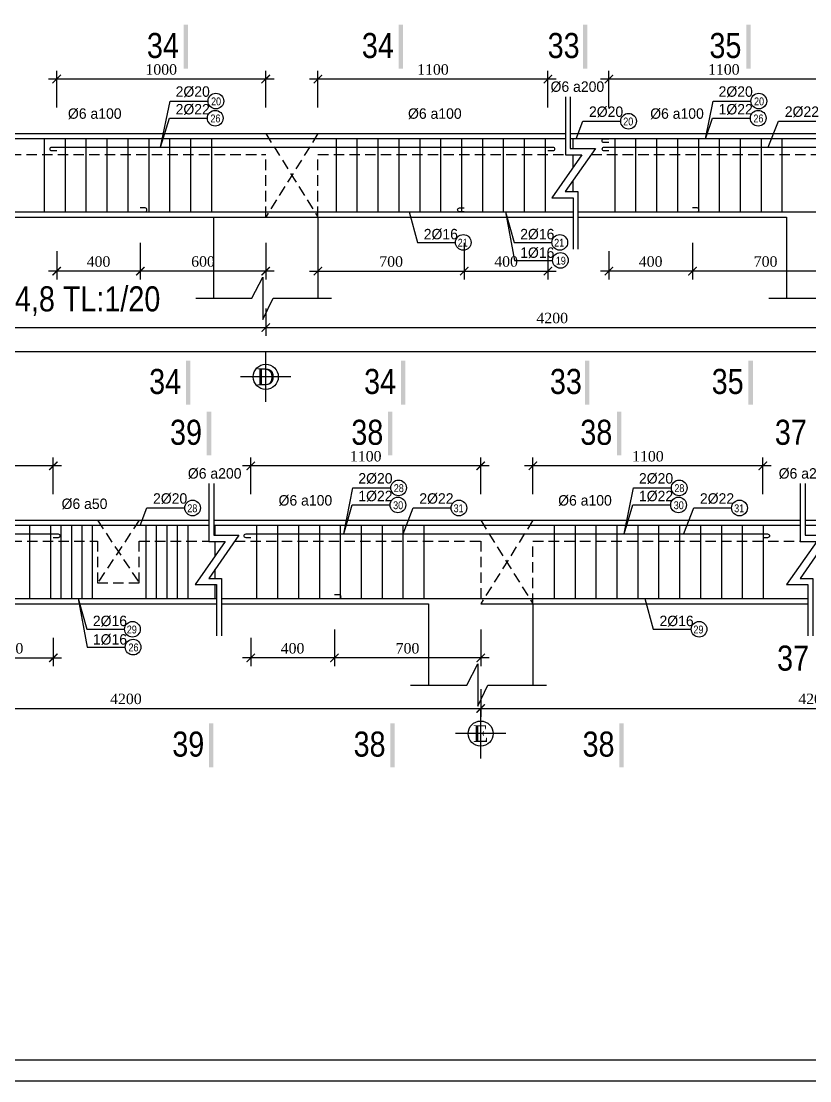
# Model space of a CAD drawing. Extents: x 394 to 4263, y -2056 to 752.
# Drawn here: x 3869.5 to 4058.2, y 157.9 to 411.5 of the extents above; entities that cross this region are included whole.
import ezdxf
from ezdxf.enums import TextEntityAlignment as Align

# ---------------------------------------------------------------- set-up
doc = ezdxf.new("R2010")
doc.units = 0
doc.header["$MEASUREMENT"] = 0
doc.linetypes.add('CENTER2', pattern=[1.125, 0.75, -0.125, 0.125, -0.125])
doc.linetypes.add('HIDDEN', pattern=[0.375, 0.25, -0.125])
doc.layers.get('0').update_dxf_attribs({"linetype": 'CONTINUOUS'})
doc.layers.get('DEFPOINTS').update_dxf_attribs({"linetype": 'CONTINUOUS'})
for name, color, linetype in [('DAI', 3, 'CONTINUOUS'), ('DIM', 1, 'CONTINUOUS'), ('DUT', 7, 'CENTER2'), ('MOTAAR', 1, 'CONTINUOUS'), ('TEXT', 7, 'CONTINUOUS'), ('THEP', 6, 'CONTINUOUS'), ('TU1', 9, 'CONTINUOUS'), ('TUONG', 7, 'CONTINUOUS')]:
    doc.layers.add(name, color=color, linetype=linetype)
doc.styles.add('DIM-NEW', font='')
doc.styles.add('style1', font='')
doc.styles.add('T2', font='')
doc.styles.get('DIM-NEW').set_extended_font_data('VNI-Helve-Condense')
doc.styles.get('style1').set_extended_font_data('VNI-Goudy')
doc.styles.get('T2').set_extended_font_data('VNI-Times')
doc.dimstyles.new('TL20', dxfattribs={"dimtxt": 2.5, "dimasz": 2, "dimexe": 2, "dimexo": 2, "dimgap": 1, "dimtad": 1, "dimdec": 0, "dimlfac": 20, "dimzin": 0, "dimdsep": 46, "dimtxsty": 'T2', "dimblk": 'ARCHTICK', "dimcen": 2.5, "dimdle": 2, "dimclrd": 1, "dimclre": 1, "dimclrt": 2, "dimadec": 0, "dimazin": 0, "dimtfac": 1, "dimtdec": 0, "dimtix": 1, "dimtofl": 0, "dimtmove": 0, "dimatfit": 0, "dimldrblk": 'ARCHTICK', "dimfxl": 1, "dimtolj": 1, "dimtzin": 0, "dimlwd": -1, "dimlwe": -1, "dimarcsym": 0})

# ---------------------------------------------------------------- blocks, each defined once
blk = doc.blocks.new('_ARCHTICK')
at = {"color": 0, "linetype": 'ByBlock', "const_width": 0.15}
blk.add_lwpolyline([(-0.5, -0.5), (0.5, 0.5)], dxfattribs=at)
blk = doc.blocks.new('*D108')
at = {"layer": 'DEFPOINTS', "color": 0, "transparency": 16777216}
for p in [(3466.01, 342.09), (4217.7, 342.09), (3466.01, 332.39)]:
    blk.add_point(p, dxfattribs=at)
at = {"layer": 'TUONG', "color": 1, "transparency": 16777216}
for p, q in [((3466.01, 340.09), (3466.01, 330.39)), ((4217.7, 340.09), (4217.7, 330.39)), ((4219.7, 332.39), (3464.01, 332.39))]:
    blk.add_line(p, q, dxfattribs=at)
at = {"layer": 'TUONG', "color": 1, "transparency": 16777216, "xscale": 2, "yscale": 2, "zscale": 2, "rotation": 180}
blk.add_blockref('_ARCHTICK', (3466.01, 332.39), dxfattribs=at)
at = {"layer": 'TUONG', "color": 1, "transparency": 16777216, "xscale": 2, "yscale": 2, "zscale": 2}
blk.add_blockref('_ARCHTICK', (4217.7, 332.39), dxfattribs=at)
at = {"layer": 'TUONG', "color": 2, "transparency": 16777216, "insert": (3841.85, 334.67), "char_height": 2.5, "attachment_point": 5, "style": 'T2'}
blk.add_mtext('\\A1;20800', dxfattribs=at)
blk = doc.blocks.new('*D105')
at = {"layer": 'DEFPOINTS', "color": 0, "transparency": 16777216}
for p in [(3758.51, 344.77), (3928.04, 344.77), (3928.04, 338.16)]:
    blk.add_point(p, dxfattribs=at)
at = {"layer": 'TUONG', "color": 1, "transparency": 16777216}
for p, q in [((3758.51, 342.77), (3758.51, 336.16)), ((3928.04, 342.77), (3928.04, 336.16)), ((3756.51, 338.16), (3930.04, 338.16))]:
    blk.add_line(p, q, dxfattribs=at)
at = {"layer": 'TUONG', "color": 1, "transparency": 16777216, "xscale": 2, "yscale": 2, "zscale": 2, "rotation": 180}
blk.add_blockref('_ARCHTICK', (3758.51, 338.16), dxfattribs=at)
at = {"layer": 'TUONG', "color": 1, "transparency": 16777216, "xscale": 2, "yscale": 2, "zscale": 2}
blk.add_blockref('_ARCHTICK', (3928.04, 338.16), dxfattribs=at)
at = {"layer": 'TUONG', "color": 2, "transparency": 16777216, "insert": (3843.28, 340.44), "char_height": 2.5, "attachment_point": 5, "style": 'T2'}
blk.add_mtext('\\A1;4000', dxfattribs=at)
blk = doc.blocks.new('*D104')
at = {"layer": 'DEFPOINTS', "color": 0, "transparency": 16777216}
for p in [(3928.04, 344.77), (4065.12, 344.77), (4065.12, 338.16)]:
    blk.add_point(p, dxfattribs=at)
at = {"layer": 'TUONG', "color": 1, "transparency": 16777216}
for p, q in [((3928.04, 342.77), (3928.04, 336.16)), ((4065.12, 342.77), (4065.12, 336.16)), ((3926.04, 338.16), (4067.12, 338.16))]:
    blk.add_line(p, q, dxfattribs=at)
at = {"layer": 'TUONG', "color": 1, "transparency": 16777216, "xscale": 2, "yscale": 2, "zscale": 2, "rotation": 180}
blk.add_blockref('_ARCHTICK', (3928.04, 338.16), dxfattribs=at)
at = {"layer": 'TUONG', "color": 1, "transparency": 16777216, "xscale": 2, "yscale": 2, "zscale": 2}
blk.add_blockref('_ARCHTICK', (4065.12, 338.16), dxfattribs=at)
at = {"layer": 'TUONG', "color": 2, "transparency": 16777216, "insert": (3996.58, 340.44), "char_height": 2.5, "attachment_point": 5, "style": 'T2'}
blk.add_mtext('\\A1;4200', dxfattribs=at)
blk = doc.blocks.new('truc2')
at = {"layer": 'MOTAAR'}
for p, q in [((0, -15), (0, 0)), ((7.5, -7.5), (-7.5, -7.5))]:
    blk.add_line(p, q, dxfattribs=at)
blk.add_lwpolyline([(0, -3.5), (0, -1.84)], dxfattribs=at)
blk.add_circle((0, -7.5), 3.75, dxfattribs=at)
at = {"layer": 'TEXT', "style": 'T2'}
blk.add_attdef('1', text='', height=5, dxfattribs=at).set_placement((0, -7.5), align=Align.MIDDLE_CENTER)
blk = doc.blocks.new('*D97')
at = {"layer": 'DEFPOINTS', "color": 0, "transparency": 16777216}
for p in [(3940.54, 397.66), (3940.54, 388.85), (3995.54, 388.85)]:
    blk.add_point(p, dxfattribs=at)
at = {"layer": 'TUONG', "color": 1, "transparency": 16777216}
for p, q in [((3940.54, 390.85), (3940.54, 399.66)), ((3995.54, 390.85), (3995.54, 399.66)), ((3997.54, 397.66), (3938.54, 397.66))]:
    blk.add_line(p, q, dxfattribs=at)
at = {"layer": 'TUONG', "color": 1, "transparency": 16777216, "xscale": 2, "yscale": 2, "zscale": 2, "rotation": 180}
blk.add_blockref('_ARCHTICK', (3940.54, 397.66), dxfattribs=at)
at = {"layer": 'TUONG', "color": 1, "transparency": 16777216, "xscale": 2, "yscale": 2, "zscale": 2}
blk.add_blockref('_ARCHTICK', (3995.54, 397.66), dxfattribs=at)
at = {"layer": 'TUONG', "color": 2, "transparency": 16777216, "insert": (3968.04, 399.94), "char_height": 2.5, "attachment_point": 5, "style": 'T2'}
blk.add_mtext('\\A1;1100', dxfattribs=at)
blk = doc.blocks.new('*D96')
at = {"layer": 'DEFPOINTS', "color": 0, "transparency": 16777216}
for p in [(3878.04, 397.66), (3878.04, 388.85), (3928.04, 388.85)]:
    blk.add_point(p, dxfattribs=at)
at = {"layer": 'TUONG', "color": 1, "transparency": 16777216}
for p, q in [((3878.04, 390.85), (3878.04, 399.66)), ((3928.04, 390.85), (3928.04, 399.66)), ((3930.04, 397.66), (3876.04, 397.66))]:
    blk.add_line(p, q, dxfattribs=at)
at = {"layer": 'TUONG', "color": 1, "transparency": 16777216, "xscale": 2, "yscale": 2, "zscale": 2, "rotation": 180}
blk.add_blockref('_ARCHTICK', (3878.04, 397.66), dxfattribs=at)
at = {"layer": 'TUONG', "color": 1, "transparency": 16777216, "xscale": 2, "yscale": 2, "zscale": 2}
blk.add_blockref('_ARCHTICK', (3928.04, 397.66), dxfattribs=at)
at = {"layer": 'TUONG', "color": 2, "transparency": 16777216, "insert": (3903.04, 399.94), "char_height": 2.5, "attachment_point": 5, "style": 'T2'}
blk.add_mtext('\\A1;1000', dxfattribs=at)
blk = doc.blocks.new('*D95')
at = {"layer": 'DEFPOINTS', "color": 0, "transparency": 16777216}
for p in [(4010.12, 397.66), (4010.12, 388.85), (4065.12, 388.85)]:
    blk.add_point(p, dxfattribs=at)
at = {"layer": 'TUONG', "color": 1, "transparency": 16777216}
for p, q in [((4010.12, 390.85), (4010.12, 399.66)), ((4065.12, 390.85), (4065.12, 399.66)), ((4067.12, 397.66), (4008.12, 397.66))]:
    blk.add_line(p, q, dxfattribs=at)
at = {"layer": 'TUONG', "color": 1, "transparency": 16777216, "xscale": 2, "yscale": 2, "zscale": 2, "rotation": 180}
blk.add_blockref('_ARCHTICK', (4010.12, 397.66), dxfattribs=at)
at = {"layer": 'TUONG', "color": 1, "transparency": 16777216, "xscale": 2, "yscale": 2, "zscale": 2}
blk.add_blockref('_ARCHTICK', (4065.12, 397.66), dxfattribs=at)
at = {"layer": 'TUONG', "color": 2, "transparency": 16777216, "insert": (4037.62, 399.94), "char_height": 2.5, "attachment_point": 5, "style": 'T2'}
blk.add_mtext('\\A1;1100', dxfattribs=at)
blk = doc.blocks.new('*D125')
at = {"layer": 'DEFPOINTS', "color": 0, "transparency": 16777216}
for p in [(3809.72, 253.6), (3979.46, 253.6), (3979.46, 247)]:
    blk.add_point(p, dxfattribs=at)
at = {"layer": 'TUONG', "color": 1, "transparency": 16777216}
for p, q in [((3809.72, 251.6), (3809.72, 245)), ((3979.46, 251.6), (3979.46, 245)), ((3807.72, 247), (3981.46, 247))]:
    blk.add_line(p, q, dxfattribs=at)
at = {"layer": 'TUONG', "color": 1, "transparency": 16777216, "xscale": 2, "yscale": 2, "zscale": 2, "rotation": 180}
blk.add_blockref('_ARCHTICK', (3809.72, 247), dxfattribs=at)
at = {"layer": 'TUONG', "color": 1, "transparency": 16777216, "xscale": 2, "yscale": 2, "zscale": 2}
blk.add_blockref('_ARCHTICK', (3979.46, 247), dxfattribs=at)
at = {"layer": 'TUONG', "color": 2, "transparency": 16777216, "insert": (3894.59, 249.28), "char_height": 2.5, "attachment_point": 5, "style": 'T2'}
blk.add_mtext('\\A1;4200', dxfattribs=at)
blk = doc.blocks.new('*D124')
at = {"layer": 'DEFPOINTS', "color": 0, "transparency": 16777216}
for p in [(3979.46, 253.6), (4138.95, 253.6), (4138.95, 247)]:
    blk.add_point(p, dxfattribs=at)
at = {"layer": 'TUONG', "color": 1, "transparency": 16777216}
for p, q in [((3979.46, 251.6), (3979.46, 245)), ((4138.95, 251.6), (4138.95, 245)), ((3977.46, 247), (4140.95, 247))]:
    blk.add_line(p, q, dxfattribs=at)
at = {"layer": 'TUONG', "color": 1, "transparency": 16777216, "xscale": 2, "yscale": 2, "zscale": 2, "rotation": 180}
blk.add_blockref('_ARCHTICK', (3979.46, 247), dxfattribs=at)
at = {"layer": 'TUONG', "color": 1, "transparency": 16777216, "xscale": 2, "yscale": 2, "zscale": 2}
blk.add_blockref('_ARCHTICK', (4138.95, 247), dxfattribs=at)
at = {"layer": 'TUONG', "color": 2, "transparency": 16777216, "insert": (4059.21, 249.28), "char_height": 2.5, "attachment_point": 5, "style": 'T2'}
blk.add_mtext('\\A1;4200', dxfattribs=at)
blk = doc.blocks.new('*D117')
at = {"layer": 'DEFPOINTS', "color": 0, "transparency": 16777216}
for p in [(3822.22, 305.08), (3822.22, 296.27), (3877.22, 296.27)]:
    blk.add_point(p, dxfattribs=at)
at = {"layer": 'TUONG', "color": 1, "transparency": 16777216}
for p, q in [((3822.22, 298.27), (3822.22, 307.08)), ((3877.22, 298.27), (3877.22, 307.08)), ((3879.22, 305.08), (3820.22, 305.08))]:
    blk.add_line(p, q, dxfattribs=at)
at = {"layer": 'TUONG', "color": 1, "transparency": 16777216, "xscale": 2, "yscale": 2, "zscale": 2, "rotation": 180}
blk.add_blockref('_ARCHTICK', (3822.22, 305.08), dxfattribs=at)
at = {"layer": 'TUONG', "color": 1, "transparency": 16777216, "xscale": 2, "yscale": 2, "zscale": 2}
blk.add_blockref('_ARCHTICK', (3877.22, 305.08), dxfattribs=at)
at = {"layer": 'TUONG', "color": 2, "transparency": 16777216, "insert": (3849.72, 307.36), "char_height": 2.5, "attachment_point": 5, "style": 'T2'}
blk.add_mtext('\\A1;1100', dxfattribs=at)
blk = doc.blocks.new('*D116')
at = {"layer": 'DEFPOINTS', "color": 0, "transparency": 16777216}
for p in [(3924.46, 305.08), (3924.46, 296.27), (3979.46, 296.27)]:
    blk.add_point(p, dxfattribs=at)
at = {"layer": 'TUONG', "color": 1, "transparency": 16777216}
for p, q in [((3924.46, 298.27), (3924.46, 307.08)), ((3979.46, 298.27), (3979.46, 307.08)), ((3981.46, 305.08), (3922.46, 305.08))]:
    blk.add_line(p, q, dxfattribs=at)
at = {"layer": 'TUONG', "color": 1, "transparency": 16777216, "xscale": 2, "yscale": 2, "zscale": 2, "rotation": 180}
blk.add_blockref('_ARCHTICK', (3924.46, 305.08), dxfattribs=at)
at = {"layer": 'TUONG', "color": 1, "transparency": 16777216, "xscale": 2, "yscale": 2, "zscale": 2}
blk.add_blockref('_ARCHTICK', (3979.46, 305.08), dxfattribs=at)
at = {"layer": 'TUONG', "color": 2, "transparency": 16777216, "insert": (3951.96, 307.36), "char_height": 2.5, "attachment_point": 5, "style": 'T2'}
blk.add_mtext('\\A1;1100', dxfattribs=at)
blk = doc.blocks.new('*D115')
at = {"layer": 'DEFPOINTS', "color": 0, "transparency": 16777216}
for p in [(3991.96, 305.08), (3991.96, 296.27), (4046.96, 296.27)]:
    blk.add_point(p, dxfattribs=at)
at = {"layer": 'TUONG', "color": 1, "transparency": 16777216}
for p, q in [((3991.96, 298.27), (3991.96, 307.08)), ((4046.96, 298.27), (4046.96, 307.08)), ((4048.96, 305.08), (3989.96, 305.08))]:
    blk.add_line(p, q, dxfattribs=at)
at = {"layer": 'TUONG', "color": 1, "transparency": 16777216, "xscale": 2, "yscale": 2, "zscale": 2, "rotation": 180}
blk.add_blockref('_ARCHTICK', (3991.96, 305.08), dxfattribs=at)
at = {"layer": 'TUONG', "color": 1, "transparency": 16777216, "xscale": 2, "yscale": 2, "zscale": 2}
blk.add_blockref('_ARCHTICK', (4046.96, 305.08), dxfattribs=at)
at = {"layer": 'TUONG', "color": 2, "transparency": 16777216, "insert": (4019.46, 307.36), "char_height": 2.5, "attachment_point": 5, "style": 'T2'}
blk.add_mtext('\\A1;1100', dxfattribs=at)
blk = doc.blocks.new('*D165')
at = {"layer": 'DEFPOINTS', "color": 0, "transparency": 16777216}
for p in [(3898.04, 360.47), (3928.04, 360.47), (3898.04, 351.68)]:
    blk.add_point(p, dxfattribs=at)
at = {"layer": 'TUONG', "color": 1, "transparency": 16777216}
for p, q in [((3898.04, 358.47), (3898.04, 349.68)), ((3928.04, 358.47), (3928.04, 349.68)), ((3930.04, 351.68), (3896.04, 351.68))]:
    blk.add_line(p, q, dxfattribs=at)
at = {"layer": 'TUONG', "color": 1, "transparency": 16777216, "xscale": 2, "yscale": 2, "zscale": 2, "rotation": 180}
blk.add_blockref('_ARCHTICK', (3898.04, 351.68), dxfattribs=at)
at = {"layer": 'TUONG', "color": 1, "transparency": 16777216, "xscale": 2, "yscale": 2, "zscale": 2}
blk.add_blockref('_ARCHTICK', (3928.04, 351.68), dxfattribs=at)
at = {"layer": 'TUONG', "color": 2, "transparency": 16777216, "insert": (3913.04, 353.98), "char_height": 2.5, "attachment_point": 5, "style": 'T2'}
blk.add_mtext('\\A1;600', dxfattribs=at)
blk = doc.blocks.new('*D164')
at = {"layer": 'DEFPOINTS', "color": 0, "transparency": 16777216}
for p in [(3878.04, 358.47), (3898.04, 358.47), (3878.04, 351.68)]:
    blk.add_point(p, dxfattribs=at)
at = {"layer": 'TUONG', "color": 1, "transparency": 16777216}
for p, q in [((3878.04, 356.47), (3878.04, 349.68)), ((3898.04, 356.47), (3898.04, 349.68)), ((3900.04, 351.68), (3876.04, 351.68))]:
    blk.add_line(p, q, dxfattribs=at)
at = {"layer": 'TUONG', "color": 1, "transparency": 16777216, "xscale": 2, "yscale": 2, "zscale": 2, "rotation": 180}
blk.add_blockref('_ARCHTICK', (3878.04, 351.68), dxfattribs=at)
at = {"layer": 'TUONG', "color": 1, "transparency": 16777216, "xscale": 2, "yscale": 2, "zscale": 2}
blk.add_blockref('_ARCHTICK', (3898.04, 351.68), dxfattribs=at)
at = {"layer": 'TUONG', "color": 2, "transparency": 16777216, "insert": (3888.04, 353.96), "char_height": 2.5, "attachment_point": 5, "style": 'T2'}
blk.add_mtext('\\A1;400', dxfattribs=at)
blk = doc.blocks.new('*D167')
at = {"layer": 'DEFPOINTS', "color": 0, "transparency": 16777216}
for p in [(3975.54, 358.48), (3995.54, 358.48), (3995.54, 351.69)]:
    blk.add_point(p, dxfattribs=at)
at = {"layer": 'TUONG', "color": 1, "transparency": 16777216}
for p, q in [((3975.54, 356.48), (3975.54, 349.69)), ((3995.54, 356.48), (3995.54, 349.69)), ((3973.54, 351.69), (3997.54, 351.69))]:
    blk.add_line(p, q, dxfattribs=at)
at = {"layer": 'TUONG', "color": 1, "transparency": 16777216, "xscale": 2, "yscale": 2, "zscale": 2, "rotation": 180}
blk.add_blockref('_ARCHTICK', (3975.54, 351.69), dxfattribs=at)
at = {"layer": 'TUONG', "color": 1, "transparency": 16777216, "xscale": 2, "yscale": 2, "zscale": 2}
blk.add_blockref('_ARCHTICK', (3995.54, 351.69), dxfattribs=at)
at = {"layer": 'TUONG', "color": 2, "transparency": 16777216, "insert": (3985.54, 353.97), "char_height": 2.5, "attachment_point": 5, "style": 'T2'}
blk.add_mtext('\\A1;400', dxfattribs=at)
blk = doc.blocks.new('*D166')
at = {"layer": 'DEFPOINTS', "color": 0, "transparency": 16777216}
for p in [(3940.54, 360.48), (3975.54, 360.48), (3975.54, 351.69)]:
    blk.add_point(p, dxfattribs=at)
at = {"layer": 'TUONG', "color": 1, "transparency": 16777216}
for p, q in [((3940.54, 358.48), (3940.54, 349.69)), ((3975.54, 358.48), (3975.54, 349.69)), ((3938.54, 351.69), (3977.54, 351.69))]:
    blk.add_line(p, q, dxfattribs=at)
at = {"layer": 'TUONG', "color": 1, "transparency": 16777216, "xscale": 2, "yscale": 2, "zscale": 2, "rotation": 180}
blk.add_blockref('_ARCHTICK', (3940.54, 351.69), dxfattribs=at)
at = {"layer": 'TUONG', "color": 1, "transparency": 16777216, "xscale": 2, "yscale": 2, "zscale": 2}
blk.add_blockref('_ARCHTICK', (3975.54, 351.69), dxfattribs=at)
at = {"layer": 'TUONG', "color": 2, "transparency": 16777216, "insert": (3958.04, 353.97), "char_height": 2.5, "attachment_point": 5, "style": 'T2'}
blk.add_mtext('\\A1;700', dxfattribs=at)
blk = doc.blocks.new('*D169')
at = {"layer": 'DEFPOINTS', "color": 0, "transparency": 16777216}
for p in [(4010.12, 358.48), (4030.12, 358.48), (4010.12, 351.69)]:
    blk.add_point(p, dxfattribs=at)
at = {"layer": 'TUONG', "color": 1, "transparency": 16777216}
for p, q in [((4010.12, 356.48), (4010.12, 349.69)), ((4030.12, 356.48), (4030.12, 349.69)), ((4032.12, 351.69), (4008.12, 351.69))]:
    blk.add_line(p, q, dxfattribs=at)
at = {"layer": 'TUONG', "color": 1, "transparency": 16777216, "xscale": 2, "yscale": 2, "zscale": 2, "rotation": 180}
blk.add_blockref('_ARCHTICK', (4010.12, 351.69), dxfattribs=at)
at = {"layer": 'TUONG', "color": 1, "transparency": 16777216, "xscale": 2, "yscale": 2, "zscale": 2}
blk.add_blockref('_ARCHTICK', (4030.12, 351.69), dxfattribs=at)
at = {"layer": 'TUONG', "color": 2, "transparency": 16777216, "insert": (4020.12, 353.97), "char_height": 2.5, "attachment_point": 5, "style": 'T2'}
blk.add_mtext('\\A1;400', dxfattribs=at)
blk = doc.blocks.new('*D168')
at = {"layer": 'DEFPOINTS', "color": 0, "transparency": 16777216}
for p in [(4030.12, 360.48), (4065.12, 360.48), (4030.12, 351.69)]:
    blk.add_point(p, dxfattribs=at)
at = {"layer": 'TUONG', "color": 1, "transparency": 16777216}
for p, q in [((4030.12, 358.48), (4030.12, 349.69)), ((4065.12, 358.48), (4065.12, 349.69)), ((4067.12, 351.69), (4028.12, 351.69))]:
    blk.add_line(p, q, dxfattribs=at)
at = {"layer": 'TUONG', "color": 1, "transparency": 16777216, "xscale": 2, "yscale": 2, "zscale": 2, "rotation": 180}
blk.add_blockref('_ARCHTICK', (4030.12, 351.69), dxfattribs=at)
at = {"layer": 'TUONG', "color": 1, "transparency": 16777216, "xscale": 2, "yscale": 2, "zscale": 2}
blk.add_blockref('_ARCHTICK', (4065.12, 351.69), dxfattribs=at)
at = {"layer": 'TUONG', "color": 2, "transparency": 16777216, "insert": (4047.62, 353.97), "char_height": 2.5, "attachment_point": 5, "style": 'T2'}
blk.add_mtext('\\A1;700', dxfattribs=at)
blk = doc.blocks.new('*D182')
at = {"layer": 'DEFPOINTS', "color": 0, "transparency": 16777216}
for p in [(3857.22, 265.9), (3877.22, 265.9), (3877.22, 259.11)]:
    blk.add_point(p, dxfattribs=at)
at = {"layer": 'TUONG', "color": 1, "transparency": 16777216}
for p, q in [((3857.22, 263.9), (3857.22, 257.11)), ((3877.22, 263.9), (3877.22, 257.11)), ((3855.22, 259.11), (3879.22, 259.11))]:
    blk.add_line(p, q, dxfattribs=at)
at = {"layer": 'TUONG', "color": 1, "transparency": 16777216, "xscale": 2, "yscale": 2, "zscale": 2, "rotation": 180}
blk.add_blockref('_ARCHTICK', (3857.22, 259.11), dxfattribs=at)
at = {"layer": 'TUONG', "color": 1, "transparency": 16777216, "xscale": 2, "yscale": 2, "zscale": 2}
blk.add_blockref('_ARCHTICK', (3877.22, 259.11), dxfattribs=at)
at = {"layer": 'TUONG', "color": 2, "transparency": 16777216, "insert": (3867.22, 261.39), "char_height": 2.5, "attachment_point": 5, "style": 'T2'}
blk.add_mtext('\\A1;400', dxfattribs=at)
blk = doc.blocks.new('*D185')
at = {"layer": 'DEFPOINTS', "color": 0, "transparency": 16777216}
for p in [(3944.46, 267.9), (3979.46, 267.9), (3944.46, 259.11)]:
    blk.add_point(p, dxfattribs=at)
at = {"layer": 'TUONG', "color": 1, "transparency": 16777216}
for p, q in [((3944.46, 265.9), (3944.46, 257.11)), ((3979.46, 265.9), (3979.46, 257.11)), ((3981.46, 259.11), (3942.46, 259.11))]:
    blk.add_line(p, q, dxfattribs=at)
at = {"layer": 'TUONG', "color": 1, "transparency": 16777216, "xscale": 2, "yscale": 2, "zscale": 2, "rotation": 180}
blk.add_blockref('_ARCHTICK', (3944.46, 259.11), dxfattribs=at)
at = {"layer": 'TUONG', "color": 1, "transparency": 16777216, "xscale": 2, "yscale": 2, "zscale": 2}
blk.add_blockref('_ARCHTICK', (3979.46, 259.11), dxfattribs=at)
at = {"layer": 'TUONG', "color": 2, "transparency": 16777216, "insert": (3961.96, 261.39), "char_height": 2.5, "attachment_point": 5, "style": 'T2'}
blk.add_mtext('\\A1;700', dxfattribs=at)
blk = doc.blocks.new('*D184')
at = {"layer": 'DEFPOINTS', "color": 0, "transparency": 16777216}
for p in [(3924.46, 265.9), (3944.46, 265.9), (3924.46, 259.11)]:
    blk.add_point(p, dxfattribs=at)
at = {"layer": 'TUONG', "color": 1, "transparency": 16777216}
for p, q in [((3924.46, 263.9), (3924.46, 257.11)), ((3944.46, 263.9), (3944.46, 257.11)), ((3946.46, 259.11), (3922.46, 259.11))]:
    blk.add_line(p, q, dxfattribs=at)
at = {"layer": 'TUONG', "color": 1, "transparency": 16777216, "xscale": 2, "yscale": 2, "zscale": 2, "rotation": 180}
blk.add_blockref('_ARCHTICK', (3924.46, 259.11), dxfattribs=at)
at = {"layer": 'TUONG', "color": 1, "transparency": 16777216, "xscale": 2, "yscale": 2, "zscale": 2}
blk.add_blockref('_ARCHTICK', (3944.46, 259.11), dxfattribs=at)
at = {"layer": 'TUONG', "color": 2, "transparency": 16777216, "insert": (3934.46, 261.39), "char_height": 2.5, "attachment_point": 5, "style": 'T2'}
blk.add_mtext('\\A1;400', dxfattribs=at)

msp = doc.modelspace()

# ---------------------------------------------------------------- linework, layer by layer
at = {"layer": 'DAI'}
for p, q in [((3875.122, 365.878), (3875.122, 383.378)), ((3880.122, 365.878), (3880.122, 383.378)), ((3885.122, 365.878), (3885.122, 383.378)), ((3890.122, 365.878), (3890.122, 383.378)), ((3895.122, 365.878), (3895.122, 383.378)), ((3900.122, 365.878), (3900.122, 383.378)), ((3905.122, 365.878), (3905.122, 383.378)), ((3910.122, 365.878), (3910.122, 383.378)), ((3915.122, 365.878), (3915.122, 383.378)), ((3944.945, 365.878), (3944.945, 383.378)), ((3949.945, 365.878), (3949.945, 383.378)), ((3954.945, 365.878), (3954.945, 383.378)), ((3959.945, 365.878), (3959.945, 383.378)), ((3964.945, 365.878), (3964.945, 383.378)), ((3969.945, 365.878), (3969.945, 383.378)), ((3974.945, 365.878), (3974.945, 383.378)), ((3979.945, 365.878), (3979.945, 383.378)), ((3984.945, 365.878), (3984.945, 383.378)), ((3989.945, 365.878), (3989.945, 383.378)), ((3994.945, 365.878), (3994.945, 383.378)), ((4001.612, 381.056), (4001.612, 383.378)), ((4011.612, 365.878), (4011.612, 383.378)), ((4016.612, 365.878), (4016.612, 383.378)), ((4021.612, 365.878), (4021.612, 383.378)), ((4026.612, 365.878), (4026.612, 383.378)), ((4031.612, 365.878), (4031.612, 383.378)), ((4036.612, 365.878), (4036.612, 383.378)), ((4041.612, 365.878), (4041.612, 383.378)), ((4046.612, 365.878), (4046.612, 383.378)), ((4051.612, 365.878), (4051.612, 383.378)), ((4001.612, 376.621), (4001.612, 379.556)), ((4001.612, 370.72), (4001.612, 373.453)), ((3871.627, 273.297), (3871.627, 290.797)), ((3876.627, 273.297), (3876.627, 290.797)), ((3879.127, 273.297), (3879.127, 290.797)), ((3881.627, 273.297), (3881.627, 290.797)), ((3884.127, 273.297), (3884.127, 290.797)), ((3886.627, 273.297), (3886.627, 290.797)), ((3899.449, 273.297), (3899.449, 290.797)), ((3901.949, 273.297), (3901.949, 290.797)), ((3904.449, 273.297), (3904.449, 290.797)), ((3906.949, 273.297), (3906.949, 290.797)), ((3909.449, 273.297), (3909.449, 290.797)), ((3915.947, 288.475), (3915.947, 290.797)), ((3925.947, 273.297), (3925.947, 290.797)), ((3930.947, 273.297), (3930.947, 290.797)), ((3935.947, 273.297), (3935.947, 290.797)), ((3940.947, 273.297), (3940.947, 290.797)), ((3945.947, 273.297), (3945.947, 290.797)), ((3950.947, 273.297), (3950.947, 290.797)), ((3955.947, 273.297), (3955.947, 290.797)), ((3960.947, 273.297), (3960.947, 290.797)), ((3965.947, 273.297), (3965.947, 290.797)), ((3997.109, 273.297), (3997.109, 290.797)), ((4002.109, 273.297), (4002.109, 290.797)), ((4007.109, 273.297), (4007.109, 290.797)), ((4012.109, 273.297), (4012.109, 290.797)), ((4017.109, 273.297), (4017.109, 290.797)), ((4022.109, 273.297), (4022.109, 290.797)), ((4027.109, 273.297), (4027.109, 290.797)), ((4032.109, 273.297), (4032.109, 290.797)), ((4037.109, 273.297), (4037.109, 290.797)), ((4042.109, 273.297), (4042.109, 290.797)), ((4047.109, 273.297), (4047.109, 290.797)), ((3915.947, 283.502), (3915.947, 286.975)), ((3915.947, 278.139), (3915.947, 280.334)), ((3915.947, 273.297), (3915.947, 276.639))]:
    msp.add_line(p, q, dxfattribs=at)
at = {"layer": 'DUT', "linetype": 'HIDDEN', "ltscale": 10}
for p, q in [((3940.542, 384.628), (3928.042, 364.628)), ((3928.042, 384.628), (3940.542, 364.628)), ((3852.051, 379.628), (3928.042, 379.628)), ((3887.796, 292.047), (3897.796, 277.047)), ((3897.796, 292.047), (3887.796, 277.047)), ((3991.958, 292.047), (3979.458, 272.047)), ((3979.458, 292.047), (3991.958, 272.047))]:
    msp.add_line(p, q, dxfattribs=at)
for points in [[(3928.042, 364.628), (3928.042, 379.628)], [(3928.042, 364.628), (3928.042, 364.628), (3940.542, 364.628), (3940.542, 379.628), (3999.743, 379.628)], [(4005.918, 379.628), (4065.123, 379.628), (4065.123, 364.628), (4077.623, 364.628), (4077.623, 379.628), (4139.164, 379.628)], [(3797.224, 272.047), (3797.224, 272.047), (3822.224, 272.047), (3822.224, 287.047), (3887.796, 287.047)], [(3887.796, 287.047), (3887.796, 277.047), (3897.796, 277.047), (3897.796, 287.047)], [(3897.796, 287.047), (3914.453, 287.047)], [(3920.628, 287.047), (3979.458, 287.047), (3979.458, 272.047), (3991.958, 272.047), (3991.958, 287.047), (4055.917, 287.047)]]:
    msp.add_lwpolyline(points, dxfattribs=at)
at = {"layer": 'TEXT', "ltscale": 10}
msp.add_lwpolyline([(3421.933, 157.88), (4262.933, 157.88), (4262.933, 751.88), (3421.933, 751.88)], close=True, dxfattribs=at)
for points in [[(3908.403, 400.15), (3909.453, 400.15), (3908.403, 410.65), (3909.453, 410.65)], [(3959.829, 400.15), (3960.879, 400.15), (3959.829, 410.65), (3960.879, 410.65)], [(4003.899, 400.15), (4004.949, 400.15), (4003.899, 410.65), (4004.949, 410.65)], [(4042.975, 400.15), (4044.025, 400.15), (4042.975, 410.65), (4044.025, 410.65)], [(3908.943, 319.739), (3909.993, 319.739), (3908.943, 330.239), (3909.993, 330.239)], [(3960.369, 319.739), (3961.419, 319.739), (3960.369, 330.239), (3961.419, 330.239)], [(4004.438, 319.739), (4005.488, 319.739), (4004.438, 330.239), (4005.488, 330.239)], [(4043.515, 319.739), (4044.565, 319.739), (4043.515, 330.239), (4044.565, 330.239)], [(3913.94, 307.569), (3914.99, 307.569), (3913.94, 318.069), (3914.99, 318.069)], [(3957.31, 307.569), (3958.36, 307.569), (3957.31, 318.069), (3958.36, 318.069)], [(4012.084, 307.569), (4013.134, 307.569), (4012.084, 318.069), (4013.134, 318.069)], [(3914.479, 232.935), (3915.529, 232.935), (3914.479, 243.435), (3915.529, 243.435)], [(3957.849, 232.935), (3958.899, 232.935), (3957.849, 243.435), (3958.899, 243.435)], [(4012.624, 232.935), (4013.674, 232.935), (4012.624, 243.435), (4013.674, 243.435)]]:
    msp.add_trace(points, dxfattribs=at)
at = {"layer": 'THEP', "ltscale": 10}
msp.add_lwpolyline([(3426.933, 162.88), (4257.933, 162.88), (4257.933, 746.88), (3426.933, 746.88)], close=True, dxfattribs=at)
for points in [[(3999.743, 383.378), (3847.023, 383.378)], [(4139.164, 383.378), (4000.89, 383.378)], [(3848.864, 365.878), (4001.585, 365.878)], [(4002.731, 365.878), (4141.005, 365.878)], [(3895.38, 290.797), (3811.782, 290.797)], [(3914.453, 290.797), (3895.38, 290.797)], [(4055.917, 290.797), (3915.6, 290.797)], [(4137.702, 290.797), (4057.064, 290.797)], [(3812.267, 273.297), (3893.581, 273.297)], [(3893.581, 273.297), (3916.295, 273.297)], [(3917.441, 273.297), (4057.759, 273.297)]]:
    msp.add_lwpolyline(points, dxfattribs=at)
for points in [[(4010.098, 382.441), (4008.971, 382.441, -1), (4008.971, 383.378), (4010.098, 383.378)], [(3878.042, 380.441), (3876.915, 380.441, -1), (3876.915, 381.378), (3878.042, 381.378), (3939.292, 381.378), (3995.542, 381.378), (3996.669, 381.378, -1), (3996.669, 380.441), (3995.542, 380.441)], [(4010.123, 380.441), (4008.996, 380.441, -1), (4008.996, 381.378), (4010.123, 381.378), (4076.373, 381.378), (4132.623, 381.378), (4133.75, 381.378, -1), (4133.75, 380.441), (4132.623, 380.441)], [(3898.042, 365.878), (3899.169, 365.878, 1), (3899.169, 366.816), (3898.042, 366.816)], [(3975.542, 365.878), (3974.415, 365.878, -1), (3974.415, 366.816), (3975.542, 366.816)], [(4030.123, 365.878), (4031.25, 365.878, 1), (4031.25, 366.816), (4030.123, 366.816)], [(3811.782, 288.797), (3820.974, 288.797), (3877.224, 288.797), (3878.351, 288.797, -1), (3878.351, 287.86), (3877.224, 287.86)], [(3924.458, 287.86), (3923.331, 287.86, -1), (3923.331, 288.797), (3924.458, 288.797), (3990.708, 288.797), (4046.958, 288.797), (4048.085, 288.797, -1), (4048.085, 287.86), (4046.958, 287.86)], [(3944.458, 273.297), (3945.585, 273.297, 1), (3945.585, 274.235), (3944.458, 274.235)]]:
    msp.add_lwpolyline(points, format="xyb", dxfattribs=at)
at = {"layer": 'TU1', "lineweight": -2, "ltscale": 10}
for points in [[(3902.844, 381.378), (3905.161, 392.385), (3914.237, 392.385)], [(4033.271, 383.378), (4035.048, 392.385), (4044.123, 392.385)], [(3902.844, 381.378), (3905.006, 388.294), (3914.082, 388.294)], [(4033.271, 383.378), (4034.893, 388.294), (4043.968, 388.294)], [(4002.267, 383.378), (4003.883, 387.567), (4012.958, 387.567)], [(4048.25, 381.378), (4050.723, 387.567), (4059.799, 387.567)], [(3962.32, 365.878), (3964.357, 358.551), (3973.432, 358.551)], [(3985.397, 365.878), (3987.589, 354.258), (3996.664, 354.258)], [(3985.397, 365.878), (3987.434, 358.551), (3996.509, 358.551)], [(3946.696, 288.797), (3948.868, 299.804), (3957.943, 299.804)], [(4013.822, 288.797), (4015.994, 299.804), (4025.069, 299.804)], [(3897.981, 290.797), (3899.597, 294.987), (3908.672, 294.987)], [(3946.696, 288.797), (3948.713, 295.714), (3957.788, 295.714)], [(3960.909, 288.797), (3963.296, 294.987), (3972.372, 294.987)], [(4013.822, 288.797), (4015.839, 295.714), (4024.914, 295.714)], [(4028.034, 288.857), (4030.421, 295.046), (4039.497, 295.046)], [(3883.171, 273.297), (3885.207, 265.971), (3894.283, 265.971)], [(3883.171, 273.297), (3885.363, 261.677), (3894.438, 261.677)], [(4018.719, 273.297), (4020.756, 265.971), (4029.831, 265.971)]]:
    msp.add_lwpolyline(points, dxfattribs=at)
at = {"layer": 'TU1', "ltscale": 10}
for centre in [(3916.112, 392.385), (4045.998, 392.385), (3915.957, 388.294), (4014.833, 387.567), (4045.843, 388.294), (3975.307, 358.551), (3998.384, 358.551), (3998.539, 354.258), (3959.818, 299.804), (4026.944, 299.804), (3910.547, 294.987), (3959.663, 295.714), (3974.247, 294.987), (4026.789, 295.714), (4041.373, 294.987), (3896.158, 265.971), (4031.706, 265.971), (3896.313, 261.677)]:
    msp.add_circle(centre, 1.875, dxfattribs=at)
at = {"layer": 'TUONG'}
for p, q in [((3847.023, 384.628), (3999.743, 384.628)), ((3847.023, 384.628), (3928.042, 384.628)), ((4000.89, 384.628), (4139.164, 384.628)), ((3848.864, 364.628), (3915.542, 364.628)), ((3915.542, 364.628), (3915.542, 345.18)), ((3915.542, 364.628), (4001.585, 364.628)), ((3940.542, 364.628), (3940.542, 345.18)), ((4002.731, 364.628), (4052.623, 364.628)), ((4052.623, 364.628), (4052.623, 345.18)), ((3797.224, 292.047), (3895.38, 292.047)), ((3895.38, 292.047), (3914.453, 292.047)), ((3915.6, 292.047), (4055.917, 292.047)), ((4057.064, 292.047), (4138.952, 292.047)), ((3797.224, 272.047), (3893.581, 272.047)), ((3893.581, 272.047), (3916.295, 272.047)), ((3917.441, 272.047), (3966.958, 272.047)), ((3966.958, 272.047), (3966.958, 252.599)), ((3979.458, 272.047), (4057.759, 272.047)), ((3991.958, 272.047), (3991.958, 252.599))]:
    msp.add_line(p, q, dxfattribs=at)
for points in [[(3999.743, 393.41), (3999.743, 379.556), (4003.659, 379.556), (3996.451, 369.22), (4001.585, 369.22), (4001.585, 356.967)], [(4000.89, 393.41), (4000.89, 381.056), (4006.913, 381.056), (3999.706, 370.72), (4002.731, 370.72), (4002.731, 356.967)], [(3911.28, 345.18), (3924.699, 345.18), (3927.354, 350.262), (3927.354, 340.097), (3929.788, 345.18), (3943.751, 345.18)], [(4048.362, 345.18), (4061.78, 345.18), (4064.435, 350.262), (4064.435, 340.097), (4066.869, 345.18), (4080.832, 345.18)], [(3914.453, 300.829), (3914.453, 286.975), (3918.369, 286.975), (3911.161, 276.639), (3916.295, 276.639), (3916.295, 264.386)], [(3915.6, 300.829), (3915.6, 288.475), (3921.623, 288.475), (3914.416, 278.139), (3917.441, 278.139), (3917.441, 264.386)], [(4055.917, 300.829), (4055.917, 286.975), (4059.833, 286.975), (4052.626, 276.639), (4057.759, 276.639), (4057.759, 264.386)], [(4057.064, 300.829), (4057.064, 288.475), (4063.088, 288.475), (4055.88, 278.139), (4058.906, 278.139), (4058.906, 264.386)], [(3962.696, 252.599), (3976.115, 252.599), (3978.77, 257.682), (3978.77, 247.516), (3981.204, 252.599), (3995.167, 252.599)]]:
    msp.add_lwpolyline(points, dxfattribs=at)

# ---------------------------------------------------------------- block references
at = {"layer": 'DIM', "ltscale": 10, "xscale": 0.8000000000000002, "yscale": 0.8000000000000002, "zscale": 0.8000000000000002}
for p, values in [((3928.042, 332.388), {'1': 'D'}), ((3979.458, 246.997), {'1': 'E'})]:
    msp.add_blockref('truc2', p, dxfattribs=at).add_auto_attribs(values)

# ---------------------------------------------------------------- texts
at = {"layer": 'TEXT', "ltscale": 10}
for s, height, style, p in [('34', 6, 'DIM-NEW', (3899.614, 402.691)), ('34', 6, 'DIM-NEW', (3951.04, 402.691)), ('33', 6, 'DIM-NEW', (3995.481, 402.691)), ('35', 6, 'DIM-NEW', (4034.186, 402.691)), ('2%%25420', 2.5, 'style1', (3906.487, 393.416)), ('%%2546 a200', 2.5, 'style1', (3996.176, 394.598)), ('2%%25420', 2.5, 'style1', (4036.374, 393.416)), ('20', 1.875, 'DIM-NEW', (3914.967, 391.378)), ('20', 1.875, 'DIM-NEW', (4044.854, 391.378)), ('%%2546 a100', 2.5, 'style1', (3880.726, 388.146)), ('2%%25422', 2.5, 'style1', (3906.487, 389.189)), ('%%2546 a100', 2.5, 'style1', (3962.081, 388.146)), ('2%%25420', 2.5, 'style1', (4005.368, 388.599)), ('%%2546 a100', 2.5, 'style1', (4020.012, 388.146)), ('1%%25422', 2.5, 'style1', (4036.374, 389.189)), ('2%%25422', 2.5, 'style1', (4052.209, 388.599)), ('26', 1.875, 'DIM-NEW', (3914.812, 387.288)), ('20', 1.875, 'DIM-NEW', (4013.568, 386.561)), ('26', 1.875, 'DIM-NEW', (4044.699, 387.288)), ('2%%25416', 2.5, 'style1', (3965.837, 359.295)), ('2%%25416', 2.5, 'style1', (3988.915, 359.295)), ('21', 1.875, 'DIM-NEW', (3973.96, 357.545)), ('21', 1.875, 'DIM-NEW', (3997.037, 357.545)), ('1%%25416', 2.5, 'style1', (3988.915, 354.865)), ('19', 1.875, 'DIM-NEW', (3997.434, 353.251)), ('34', 6, 'DIM-NEW', (3900.153, 322.28)), ('34', 6, 'DIM-NEW', (3951.579, 322.28)), ('33', 6, 'DIM-NEW', (3996.021, 322.28)), ('35', 6, 'DIM-NEW', (4034.725, 322.28)), ('39', 6, 'DIM-NEW', (3905.15, 310.11)), ('38', 6, 'DIM-NEW', (3948.52, 310.11)), ('38', 6, 'DIM-NEW', (4003.295, 310.11)), ('37', 6, 'DIM-NEW', (4049.83, 310.11)), ('%%2546 a200', 2.5, 'style1', (3909.415, 302.017)), ('%%2546 a200', 2.5, 'style1', (4050.75, 302.017)), ('2%%25420', 2.5, 'style1', (3950.194, 300.835)), ('2%%25420', 2.5, 'style1', (4017.32, 300.835)), ('28', 1.875, 'DIM-NEW', (3958.674, 298.798)), ('28', 1.875, 'DIM-NEW', (4025.8, 298.798)), ('%%2546 a50', 2.5, 'style1', (3879.204, 294.746)), ('2%%25420', 2.5, 'style1', (3901.082, 296.018)), ('%%2546 a100', 2.5, 'style1', (3931.111, 295.565)), ('1%%25422', 2.5, 'style1', (3950.194, 296.608)), ('2%%25422', 2.5, 'style1', (3964.782, 296.018)), ('%%2546 a100', 2.5, 'style1', (3997.997, 295.565)), ('1%%25422', 2.5, 'style1', (4017.32, 296.608)), ('2%%25422', 2.5, 'style1', (4031.908, 296.018)), ('28', 1.875, 'DIM-NEW', (3909.282, 293.98)), ('30', 1.875, 'DIM-NEW', (3958.519, 294.707)), ('31', 1.875, 'DIM-NEW', (3972.981, 293.98)), ('30', 1.875, 'DIM-NEW', (4025.645, 294.707)), ('31', 1.875, 'DIM-NEW', (4040.107, 293.98)), ('2%%25416', 2.5, 'style1', (3886.688, 266.714)), ('2%%25416', 2.5, 'style1', (4022.236, 266.714)), ('29', 1.875, 'DIM-NEW', (3894.811, 264.964)), ('29', 1.875, 'DIM-NEW', (4030.359, 264.964)), ('1%%25416', 2.5, 'style1', (3886.688, 262.284)), ('26', 1.875, 'DIM-NEW', (3895.207, 260.67)), ('37', 6, 'DIM-NEW', (4050.369, 256.061)), ('39', 6, 'DIM-NEW', (3905.69, 235.476)), ('38', 6, 'DIM-NEW', (3949.06, 235.476)), ('38', 6, 'DIM-NEW', (4003.834, 235.476))]:
    msp.add_text(s, height=height, dxfattribs=dict(at, style=style)).set_placement(p)
at = {"layer": 'TEXT', "style": 'DIM-NEW'}
msp.add_text('MC BOÁ TRÍ THEÙP DAÀM TRUÏC 4,8 TL:1/20', height=6, dxfattribs=at).set_placement((3772.371, 342.052))

# ---------------------------------------------------------------- dimensions: what is measured, and where the dimension line sits
at = {"layer": 'TUONG'}
for base, p1, p2, picture, middle in [((3878.042, 397.657), (3928.042, 388.848), (3878.042, 388.848), '*D96', (3903.042, 399.937)), ((3940.542, 397.657), (3995.542, 388.848), (3940.542, 388.848), '*D97', (3968.042, 399.937)), ((4010.123, 397.657), (4065.123, 388.848), (4010.123, 388.848), '*D95', (4037.623, 399.937)), ((3898.042, 351.683), (3928.042, 360.469), (3898.042, 360.469), '*D165', (3913.042, 353.977)), ((4030.123, 351.692), (4065.123, 360.479), (4030.123, 360.479), '*D168', (4047.623, 353.972)), ((3878.042, 351.683), (3898.042, 358.469), (3878.042, 358.469), '*D164', (3888.042, 353.963)), ((4010.123, 351.692), (4030.123, 358.479), (4010.123, 358.479), '*D169', (4020.123, 353.972)), ((3822.224, 305.076), (3877.224, 296.267), (3822.224, 296.267), '*D117', (3849.724, 307.356)), ((3924.458, 305.076), (3979.458, 296.267), (3924.458, 296.267), '*D116', (3951.958, 307.356)), ((3991.958, 305.076), (4046.958, 296.267), (3991.958, 296.267), '*D115', (4019.458, 307.356)), ((3944.458, 259.112), (3979.458, 267.898), (3944.458, 267.898), '*D185', (3961.958, 261.391)), ((3924.458, 259.112), (3944.458, 265.898), (3924.458, 265.898), '*D184', (3934.458, 261.391))]:
    dim = msp.add_linear_dim(base=base, p1=p1, p2=p2, angle=180, dimstyle='TL20', dxfattribs=at)
    dim.commit()
    dim.dimension.update_dxf_attribs({"geometry": picture, "text_midpoint": middle})
for base, p1, p2, picture, middle in [((3975.542, 351.692), (3940.542, 360.479), (3975.542, 360.479), '*D166', (3958.042, 353.972)), ((3995.542, 351.692), (3975.542, 358.479), (3995.542, 358.479), '*D167', (3985.542, 353.972)), ((3877.224, 259.112), (3857.224, 265.898), (3877.224, 265.898), '*D182', (3867.224, 261.391))]:
    dim = msp.add_linear_dim(base=base, p1=p1, p2=p2, dimstyle='TL20', dxfattribs=at)
    dim.commit()
    dim.dimension.update_dxf_attribs({"geometry": picture, "text_midpoint": middle})
for base, p1, p2, text, picture, middle in [((3928.042, 338.165), (3758.512, 344.773), (3928.042, 344.773), '4000', '*D105', (3843.277, 340.445)), ((4065.123, 338.165), (3928.042, 344.773), (4065.123, 344.773), '4200', '*D104', (3996.582, 340.445)), ((3979.458, 246.997), (3809.724, 253.605), (3979.458, 253.605), '4200', '*D125', (3894.591, 249.277)), ((4138.952, 246.997), (3979.458, 253.605), (4138.952, 253.605), '4200', '*D124', (4059.205, 249.277))]:
    dim = msp.add_linear_dim(base=base, p1=p1, p2=p2, text=text, dimstyle='TL20', override={"dimtmove": 1}, dxfattribs=at)
    dim.commit()
    dim.dimension.update_dxf_attribs({"geometry": picture, "text_midpoint": middle})
dim = msp.add_linear_dim(base=(3466.009, 332.388), p1=(4217.699, 342.086), p2=(3466.009, 342.086), text='20800', dimstyle='TL20', dxfattribs=at)
dim.commit()
dim.dimension.update_dxf_attribs({"geometry": '*D108', "text_midpoint": (3841.854, 334.668)})

doc.saveas('drawing.dxf')
